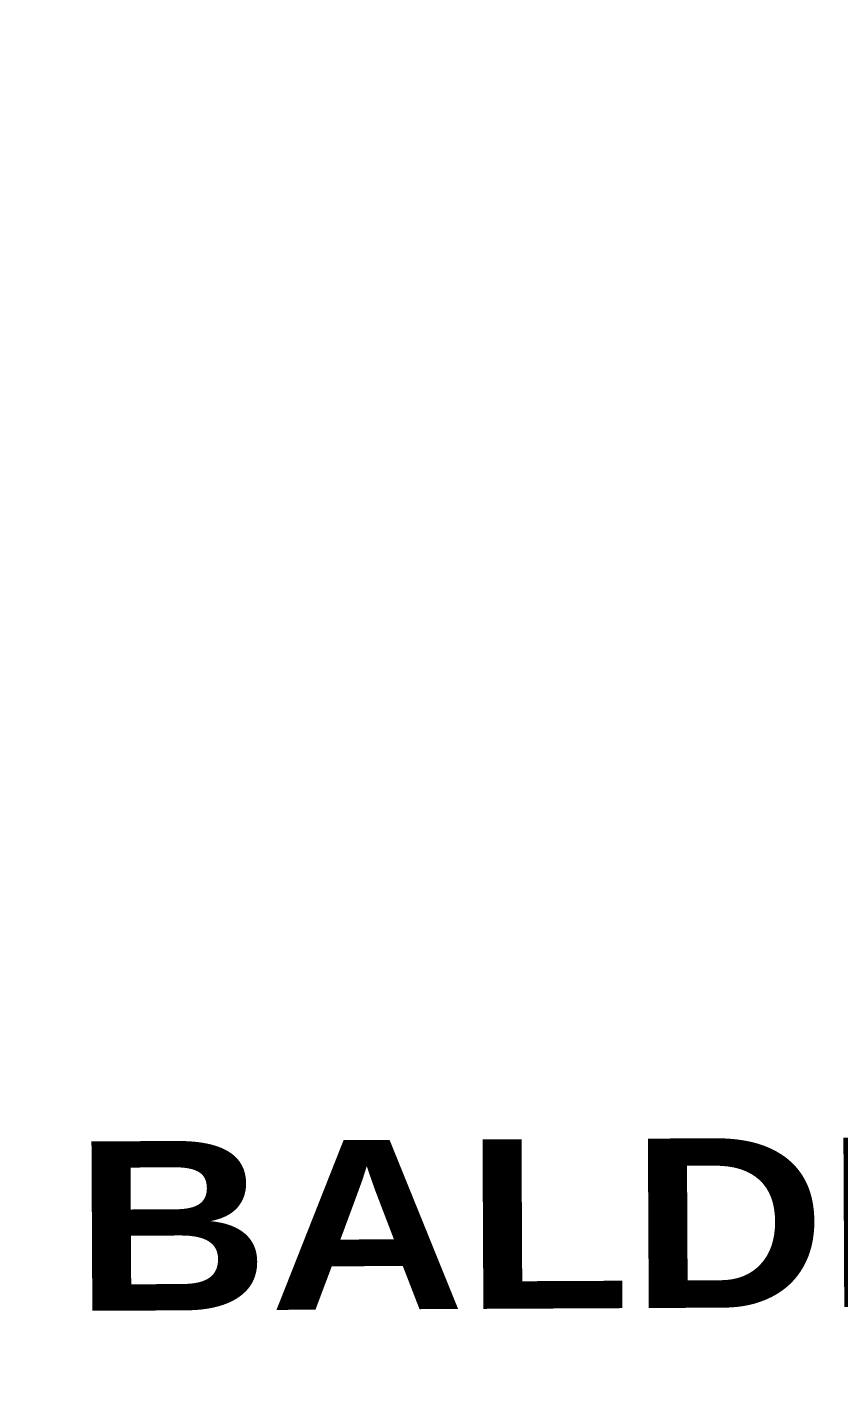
# Model space of a CAD drawing. Extents: x 604418 to 606014, y 1310869 to 1312555.
# Drawn here: x 605647.38 to 605656.49, y 1311092.97 to 1311108.08 of the extents above; entities that cross this region are included whole.
import ezdxf

# ---------------------------------------------------------------- set-up
doc = ezdxf.new("R2010")
doc.units = 0
doc.header["$MEASUREMENT"] = 0
doc.linetypes.add('SUBTERRANEO', pattern=[4.7625, 3.175, -1.5875])
doc.layers.get('0').update_dxf_attribs({"color": 10})
doc.layers.add('TEXTO', color=2, linetype='Continuous')
doc.layers.add('VPORTS', color=7, linetype='Continuous')
doc.styles.add('ARIAL', font='')
doc.styles.get('ARIAL').set_extended_font_data('Arial Black', bold=True)
doc.linetypes.add('RAYAXXX', pattern='A,0.8,["XXX",Standard,S=0.08,R=0,X=0,Y=-0.04],-0.22', length=1.02)

msp = doc.modelspace()

# ---------------------------------------------------------------- linework, layer by layer
at = {"color": 32}
for centre, radius, start, end in [((607670.58, 1312411.063), 2370.634, 211.427108, 213.685811), ((607554.041, 1312334.005), 2239.881, 211.275039, 214.751429), ((607547.338, 1312328.423), 2239.881, 211.275039, 214.751429)]:
    msp.add_arc(centre, radius, start, end, dxfattribs=at)
at = {"color": 7, "linetype": 'SUBTERRANEO'}
for centre, radius, start, end in [((607666.55, 1312409.161), 2370.634, 211.427108, 214.703627), ((607550.65, 1312331.387), 2239.881, 211.275039, 214.751429)]:
    msp.add_arc(centre, radius, start, end, dxfattribs=at)
at = {"layer": 'VPORTS', "color": 251, "linetype": 'RAYAXXX', "ltscale": 10}
msp.add_arc((607542.229, 1312325.208), 2239.881, 211.596367, 214.751429, dxfattribs=at)

# ---------------------------------------------------------------- texts
at = {"layer": 'TEXTO', "color": 8, "style": 'ARIAL'}
msp.add_text('LOTE BALDIO', height=1.90063, rotation=0.2882, dxfattribs=at).set_placement((605638.965, 1311093.632))

doc.saveas('drawing.dxf')
